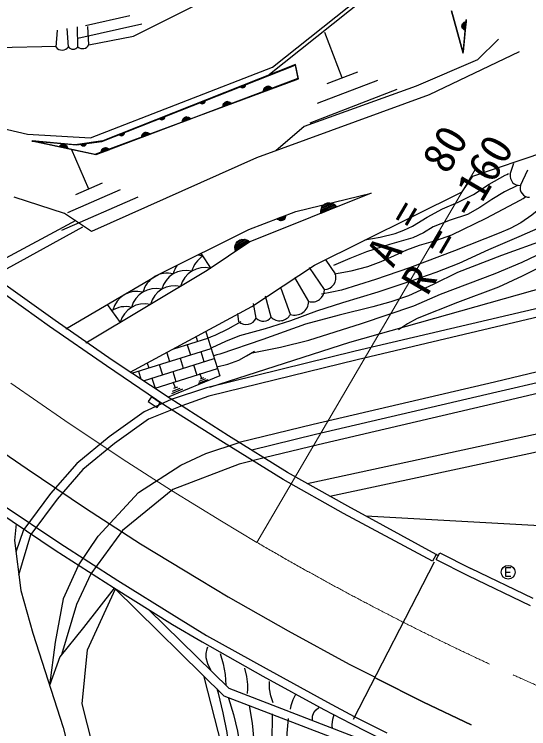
# Model space of a CAD drawing. Units: millimetres, scale not verified. Extents: x 40000 to 680000, y 20000 to 380000.
# Drawn here: x 101158 to 130776, y 272030 to 313180 of the extents above; entities that cross this region are included whole.
import ezdxf
from ezdxf.enums import TextEntityAlignment as Align

# ---------------------------------------------------------------- set-up
doc = ezdxf.new("R2010")
doc.units = ezdxf.units.MM
doc.header["$LTSCALE"] = 1000
doc.linetypes.add('CHAIN', pattern=[18.5, 12, -1.5, 3.5, -1.5])
for name, color, linetype, lineweight in [('M-BGD', 7, 'Continuous', 25), ('M-BMK', 2, 'CHAIN', 13), ('M-BMK-HTXT', 7, 'Continuous', 13)]:
    doc.layers.add(name, color=color, linetype=linetype, lineweight=lineweight)
doc.styles.add('ＭＳ ゴシック', font='')
doc.styles.get('ＭＳ ゴシック').set_extended_font_data('MS Gothic')

msp = doc.modelspace()

# ---------------------------------------------------------------- linework, layer by layer
at = {"layer": 'M-BGD'}
for p, q in [((108027, 311928), (115030, 315435)), ((115757, 309655), (122975, 315416)), ((116031, 310129), (122793, 315526)), ((126995, 310933), (126338, 313380)), ((126338, 313380), (126995, 310933)), ((105255, 312540), (107805, 313108)), ((127179, 312871), (126995, 311021)), ((126995, 310933), (127182, 312869)), ((127093, 312274), (127139, 312747)), ((104271, 311304), (104210, 312362)), ((104820, 311305), (104799, 312464)), ((108509, 312612), (104818, 311790)), ((105451, 311427), (105389, 312484)), ((126969, 312617), (126951, 312432)), ((126977, 312372), (127006, 312673)), ((127040, 312701), (127005, 312339)), ((127034, 312311), (127073, 312720)), ((127106, 312737), (127063, 312289)), ((103560, 311284), (103641, 312260)), ((105451, 311427), (108027, 311928)), ((120043, 309513), (119033, 312133)), ((129032, 311749), (127836, 310552)), ((103582, 311325), (96935, 311190)), ((130226, 311026), (125045, 308537)), ((117357, 310290), (106261, 305886)), ((117522, 309466), (117357, 310290)), ((127836, 310552), (124291, 309038)), ((105539, 306056), (116031, 310129)), ((106207, 305857), (117325, 310256)), ((117325, 310256), (117488, 309484)), ((105811, 305117), (117522, 309466)), ((117488, 309484), (105862, 305084)), ((120925, 309853), (119161, 309173)), ((114452, 309099), (114187, 308994)), ((114201, 308980), (114452, 309079)), ((114448, 309057), (114219, 308967)), ((124291, 309038), (117841, 306709)), ((118623, 308054), (122087, 309389)), ((114238, 308954), (114441, 309034)), ((114431, 309010), (114263, 308944)), ((114302, 308939), (114406, 308980)), ((115939, 308964), (115518, 308805)), ((115518, 308771), (115962, 308940)), ((115525, 308841), (115909, 308986)), ((115877, 309008), (115537, 308879)), ((115554, 308919), (115837, 309026)), ((115771, 309034), (115597, 308968)), ((123181, 308841), (118168, 306909)), ((92186, 308574), (101913, 306273)), ((125045, 308537), (115102, 304903)), ((112127, 308179), (111862, 308075)), ((111876, 308060), (112127, 308159)), ((112124, 308138), (111894, 308047)), ((111914, 308034), (112117, 308115)), ((112107, 308091), (111938, 308024)), ((111978, 308019), (112082, 308061)), ((113179, 307887), (113624, 308055)), ((113601, 308079), (113180, 307920)), ((113186, 307956), (113571, 308102)), ((113539, 308123), (113199, 307994)), ((113216, 308034), (113499, 308141)), ((113433, 308150), (113259, 308084)), ((109803, 307260), (109538, 307155)), ((109552, 307140), (109803, 307240)), ((109799, 307218), (109570, 307127)), ((109589, 307115), (109792, 307195)), ((109783, 307171), (109614, 307104)), ((109653, 307100), (109757, 307141)), ((110841, 307002), (111285, 307170)), ((111263, 307195), (110842, 307035)), ((110848, 307071), (111233, 307217)), ((111201, 307238), (110861, 307109)), ((110878, 307149), (111161, 307256)), ((111095, 307265), (110920, 307199)), ((117841, 306709), (116215, 305313)), ((101913, 306273), (105539, 306056)), ((107479, 306340), (107214, 306235)), ((107228, 306220), (107479, 306320)), ((107475, 306298), (107246, 306207)), ((107265, 306195), (107468, 306275)), ((107458, 306251), (107289, 306184)), ((107329, 306180), (107433, 306221)), ((108503, 306117), (108947, 306285)), ((108924, 306310), (108504, 306151)), ((108510, 306187), (108895, 306332)), ((108863, 306353), (108522, 306225)), ((108539, 306264), (108822, 306372)), ((108756, 306380), (108582, 306314)), ((102161, 305874), (102344, 305875)), ((105862, 305084), (102161, 305874)), ((104668, 305665), (102195, 305883)), ((102239, 305883), (105811, 305117)), ((102344, 305875), (104743, 305653)), ((106261, 305886), (104668, 305665)), ((104743, 305653), (106207, 305857)), ((103752, 305567), (104216, 305467)), ((104211, 305501), (103771, 305595)), ((103795, 305621), (104198, 305535)), ((104182, 305571), (103826, 305647)), ((103862, 305671), (104158, 305608)), ((104107, 305651), (103925, 305689)), ((105450, 303116), (104453, 305404)), ((105287, 305710), (105004, 305670)), ((105014, 305653), (105282, 305690)), ((105273, 305670), (105029, 305636)), ((105045, 305619), (105261, 305649)), ((105246, 305628), (105066, 305603)), ((105103, 305589), (105214, 305605)), ((106586, 305425), (106165, 305266)), ((106165, 305232), (106609, 305400)), ((106172, 305302), (106557, 305447)), ((106524, 305469), (106184, 305340)), ((106201, 305380), (106484, 305487)), ((106418, 305495), (106244, 305429)), ((127555, 303851), (131833, 305299)), ((115102, 304903), (105599, 300666)), ((129716, 303963), (129927, 304599)), ((130299, 303327), (130722, 304229)), ((126945, 302962), (127555, 303851)), ((106220, 303452), (104680, 302780)), ((104245, 301766), (107271, 303085)), ((121703, 302875), (114727, 300068)), ((117363, 301828), (121703, 302875)), ((118446, 298733), (126945, 302962)), ((104055, 301709), (101143, 302641)), ((108263, 302640), (103885, 300732)), ((119643, 302181), (118808, 301845)), ((118809, 301778), (119690, 302132)), ((118820, 301917), (119583, 302224)), ((119518, 302265), (118843, 301994)), ((118875, 302074), (119437, 302300)), ((119304, 302314), (118959, 302175)), ((105599, 300666), (104055, 301709)), ((114671, 300782), (117363, 301828)), ((99398, 298464), (104726, 301325)), ((116767, 301563), (116324, 301391)), ((116347, 301366), (116767, 301529)), ((116761, 301493), (116377, 301345)), ((116410, 301324), (116749, 301455)), ((116732, 301415), (116450, 301306)), ((116516, 301298), (116690, 301365)), ((99893, 298080), (105111, 300940)), ((109453, 298196), (114671, 300782)), ((120479, 294298), (143398, 300773)), ((114727, 300068), (112255, 298418)), ((113865, 299713), (114547, 300173)), ((114615, 300144), (113869, 299640)), ((114475, 300200), (113872, 299793)), ((113883, 299575), (114671, 300106)), ((113887, 299878), (114388, 300217)), ((114256, 300203), (113947, 299994)), ((111910, 299388), (112472, 298547)), ((119648, 298228), (119118, 299022)), ((143470, 299120), (120786, 293768)), ((112255, 298418), (105280, 294237)), ((114836, 296341), (118446, 298733)), ((119013, 297327), (118164, 298598)), ((143586, 298634), (120903, 293282)), ((104126, 295060), (109453, 298196)), ((118112, 296637), (117317, 298014)), ((103506, 295542), (100259, 297851)), ((103183, 295199), (99955, 297501)), ((117053, 295894), (116522, 297378)), ((115940, 295735), (115621, 296953)), ((106507, 296470), (107257, 295422)), ((107838, 292558), (114836, 296341)), ((115092, 295681), (114933, 296529)), ((114086, 295468), (114032, 295945)), ((106799, 293262), (103506, 295542)), ((106472, 292927), (103183, 295199)), ((112178, 294884), (112862, 292779)), ((110353, 293906), (112298, 294517)), ((111634, 294592), (111715, 294334)), ((112423, 291712), (120479, 294298)), ((138367, 294261), (128808, 291995)), ((107922, 292504), (112486, 293938)), ((110507, 293988), (110517, 293957)), ((111116, 294146), (111299, 293565)), ((109943, 293686), (110100, 293188)), ((111898, 293753), (112080, 293172)), ((120786, 293768), (112221, 291662)), ((138507, 293678), (128946, 291411)), ((110134, 291048), (106799, 293262)), ((108594, 292077), (112674, 293358)), ((108816, 293082), (108901, 292811)), ((109500, 293000), (109683, 292419)), ((110699, 293376), (110882, 292795)), ((120903, 293282), (112366, 291183)), ((138646, 293094), (129083, 290827)), ((109825, 290655), (106472, 292927)), ((108301, 292623), (108443, 292173)), ((109266, 291649), (112862, 292779)), ((109266, 291649), (112862, 292779)), ((110282, 292607), (110465, 292026)), ((111481, 292984), (111664, 292403)), ((112862, 292779), (112995, 292347)), ((109083, 292230), (109266, 291649)), ((112995, 292347), (110016, 291126)), ((111802, 292041), (112185, 292194)), ((111958, 292205), (111842, 292495)), ((112055, 292244), (111861, 292166)), ((110440, 291662), (110305, 292000)), ((112308, 292135), (111753, 291913)), ((128808, 291995), (118370, 289558)), ((112221, 291662), (110189, 290995)), ((110848, 291580), (110201, 291322)), ((110258, 291471), (110705, 291649)), ((110553, 291708), (110326, 291617)), ((128946, 291411), (118509, 288975)), ((110189, 290995), (108636, 290289)), ((109058, 291152), (108873, 290878)), ((109060, 291151), (108873, 290878)), ((109564, 290809), (109058, 291152)), ((109534, 290814), (109060, 291151)), ((113500, 288908), (110134, 291048)), ((112366, 291183), (110812, 290622)), ((108873, 290878), (109379, 290536)), ((108873, 290878), (109379, 290536)), ((110812, 290622), (108888, 289854)), ((109379, 290536), (109564, 290809)), ((113212, 288508), (109825, 290655)), ((129083, 290827), (118648, 288391)), ((108636, 290289), (106625, 288846)), ((108888, 289854), (106930, 288450)), ((118370, 289558), (114108, 288521)), ((116896, 286789), (113500, 288908)), ((118509, 288975), (114828, 288079)), ((124678, 287587), (131965, 289167)), ((106625, 288846), (104765, 287314)), ((112193, 287882), (114108, 288521)), ((116639, 286392), (113212, 288508)), ((100152, 288193), (101906, 286993)), ((100152, 288193), (101906, 286993)), ((106930, 288450), (105114, 286954)), ((118648, 288391), (115540, 287635)), ((124889, 286609), (132206, 288196)), ((110744, 287219), (112193, 287882)), ((104765, 287314), (103234, 285571)), ((114098, 287262), (110290, 285810)), ((115540, 287635), (114098, 287262)), ((118018, 286158), (124678, 287587)), ((101906, 286993), (105255, 284728)), ((101906, 286993), (105255, 284728)), ((105114, 286954), (103624, 285257)), ((108303, 285643), (110744, 287219)), ((120359, 284842), (116896, 286789)), ((119335, 285418), (124889, 286609)), ((120117, 284435), (116639, 286392)), ((105985, 283116), (108303, 285643)), ((110290, 285810), (107393, 283448)), ((103234, 285571), (101702, 283508)), ((103624, 285257), (102104, 283210)), ((100465, 284942), (103777, 282715)), ((125451, 282064), (120359, 284842)), ((100194, 284541), (103508, 282312)), ((105255, 284728), (108427, 282676)), ((105255, 284728), (108427, 282676)), ((125246, 281688), (120117, 284435)), ((133073, 283614), (121391, 284274)), ((101265, 283827), (101174, 282869)), ((101257, 282216), (101702, 283508)), ((101426, 280893), (102104, 283210)), ((104845, 281421), (105985, 283116)), ((107393, 283448), (105563, 280959)), ((101174, 282869), (101541, 279993)), ((103777, 282715), (107118, 280561)), ((103508, 282312), (106870, 280161)), ((108427, 282676), (111820, 280620)), ((108427, 282676), (111820, 280620)), ((125451, 282064), (125246, 281688)), ((125562, 281990), (125451, 282064)), ((125453, 281770), (125651, 282169)), ((125651, 282169), (127447, 281264)), ((120681, 272580), (125357, 281652)), ((125453, 281770), (127264, 280854)), ((104845, 281421), (103965, 279512)), ((131039, 279539), (127447, 281264)), ((105559, 280944), (104746, 279182)), ((127264, 280854), (130855, 279121)), ((129436, 281040), (129700, 281040)), ((107118, 280561), (110514, 278453)), ((111820, 280620), (113464, 279622)), ((111820, 280620), (113464, 279622)), ((101541, 279993), (102228, 277528)), ((106918, 280131), (105137, 277861)), ((105378, 276572), (106977, 280083)), ((106870, 280161), (110267, 278035)), ((106946, 280114), (113232, 273929)), ((103965, 279512), (103516, 277019)), ((113464, 279622), (116934, 277671)), ((113464, 279622), (116934, 277671)), ((104746, 279182), (103876, 276279)), ((108906, 278887), (113509, 274359)), ((110514, 278453), (112226, 277391)), ((105137, 277861), (103787, 276178)), ((110267, 278035), (111976, 277037)), ((102228, 277528), (103966, 272097)), ((112226, 277391), (115668, 275496)), ((116934, 277671), (120443, 275745)), ((116934, 277671), (120443, 275745)), ((103516, 277019), (103188, 274527)), ((111976, 277037), (115459, 275053)), ((105061, 273467), (105378, 276572)), ((103787, 276178), (103188, 274527)), ((120443, 275745), (121888, 275011)), ((120443, 275745), (121888, 275011)), ((115668, 275496), (119188, 273561)), ((113118, 270997), (112095, 275024)), ((115459, 275053), (118972, 273144)), ((121979, 274949), (121888, 275011)), ((121979, 274949), (124710, 273569)), ((124710, 273569), (121979, 274949)), ((113509, 274359), (125695, 269677)), ((113232, 273929), (125709, 269137)), ((106526, 267762), (105061, 273467)), ((119188, 273561), (120728, 272727)), ((124710, 273569), (127459, 272247)), ((127459, 272247), (124710, 273569)), ((118972, 273144), (120532, 272336)), ((120728, 272727), (122602, 271786)), ((103966, 272097), (104470, 270180)), ((120532, 272336), (122449, 271358))]:
    msp.add_line(p, q, dxfattribs=at)
for points in [[(127123, 312258), (127068, 312284), (127022, 312317), (126972, 312371), (126947, 312428), (126934, 312489), (126942, 312566), (126966, 312623), (127001, 312674), (127060, 312718), (127112, 312743), (127171, 312756)], [(114452, 309119), (114453, 309083), (114448, 309049), (114433, 309008), (114409, 308979), (114380, 308956), (114337, 308938), (114300, 308936), (114263, 308940), (114224, 308960), (114196, 308981), (114173, 309009)], [(115517, 308738), (115515, 308799), (115525, 308854), (115551, 308923), (115592, 308971), (115640, 309009), (115713, 309036), (115774, 309040), (115836, 309031), (115901, 308997), (115947, 308962), (115985, 308915)], [(112127, 308200), (112129, 308163), (112124, 308130), (112109, 308088), (112085, 308059), (112056, 308036), (112013, 308019), (111976, 308016), (111939, 308021), (111899, 308041), (111872, 308061), (111849, 308089)], [(113179, 307853), (113177, 307914), (113187, 307970), (113213, 308038), (113254, 308086), (113302, 308124), (113374, 308152), (113436, 308155), (113498, 308146), (113563, 308112), (113608, 308077), (113646, 308030)], [(109803, 307280), (109805, 307243), (109799, 307210), (109784, 307168), (109760, 307140), (109732, 307116), (109688, 307099), (109651, 307096), (109614, 307101), (109575, 307121), (109547, 307142), (109524, 307170)], [(110841, 306968), (110839, 307029), (110849, 307085), (110875, 307153), (110915, 307201), (110964, 307239), (111036, 307267), (111098, 307270), (111160, 307261), (111225, 307227), (111270, 307192), (111308, 307145)], [(107479, 306360), (107480, 306324), (107475, 306290), (107460, 306249), (107436, 306220), (107407, 306196), (107364, 306179), (107327, 306177), (107290, 306181), (107250, 306201), (107223, 306222), (107200, 306250)], [(108502, 306083), (108501, 306144), (108510, 306200), (108536, 306269), (108577, 306316), (108626, 306355), (108698, 306382), (108760, 306385), (108822, 306377), (108887, 306342), (108932, 306307), (108970, 306260)], [(103733, 305539), (103765, 305591), (103803, 305632), (103862, 305676), (103922, 305694), (103984, 305700), (104059, 305684), (104113, 305653), (104160, 305612), (104197, 305548), (104216, 305494), (104222, 305434)], [(105291, 305729), (105284, 305693), (105271, 305662), (105247, 305625), (105217, 305603), (105183, 305587), (105137, 305580), (105101, 305587), (105066, 305600), (105032, 305629), (105010, 305655), (104994, 305688)], [(106164, 305199), (106163, 305259), (106172, 305315), (106198, 305384), (106239, 305431), (106287, 305470), (106360, 305497), (106421, 305500), (106484, 305492), (106549, 305458), (106594, 305423), (106632, 305376)], [(118809, 301710), (118803, 301832), (118820, 301944), (118869, 302082), (118949, 302179), (119044, 302258), (119188, 302316), (119311, 302325), (119435, 302310), (119567, 302244), (119659, 302176), (119736, 302084)], [(116768, 301597), (116770, 301536), (116761, 301480), (116735, 301411), (116695, 301363), (116647, 301324), (116574, 301296), (116513, 301293), (116451, 301301), (116385, 301334), (116340, 301369), (116301, 301416)], [(113898, 299509), (113866, 299627), (113860, 299740), (113879, 299885), (113937, 299996), (114013, 300093), (114142, 300180), (114260, 300214), (114385, 300226), (114527, 300190), (114631, 300142), (114727, 300068)]]:
    msp.add_lwpolyline(points, close=True, dxfattribs=at)
for points in [[(121343, 300190), (122223, 300345), (123079, 300556), (123591, 300742), (124078, 300983), (124928, 301503), (125810, 301972), (126719, 302364), (127597, 302809), (128491, 303387), (129413, 303912), (129510, 303962), (129607, 304011)], [(143407, 303873), (142722, 303415), (142013, 303014), (141430, 302771), (140813, 302581), (139523, 302274), (138258, 301910), (137717, 301663), (137192, 301354), (136535, 300947), (135842, 300589), (133786, 299709), (131748, 298772), (130402, 298087), (129033, 297458), (126680, 296585), (124346, 295654), (123799, 295347), (123280, 295002)], [(130138, 303323), (129388, 302950), (128657, 302519), (127964, 302056), (127247, 301649), (126253, 301322), (125283, 300939), (124712, 300593), (124107, 300296), (122764, 299923), (121435, 299491), (120484, 299110), (119542, 298705)], [(119595, 298228), (120562, 298413), (121509, 298655), (122284, 298944), (123048, 299295), (123760, 299616), (124493, 299880), (125425, 300146), (126343, 300471), (128333, 301444), (130284, 302466), (130450, 302576), (130615, 302687)], [(131569, 302105), (130961, 301609), (130315, 301160), (129709, 300844), (129072, 300581), (126499, 299554), (123905, 298584), (121962, 297906), (119996, 297283), (119432, 297166), (118854, 297061)], [(112550, 293983), (113335, 294358), (114140, 294675), (115619, 295078), (117085, 295541), (118575, 296092), (120082, 296585), (122108, 297197), (124128, 297870), (125453, 298324), (126765, 298837), (128489, 299635), (130233, 300376), (131493, 300929), (132736, 301523)], [(133849, 301258), (132818, 300705), (131763, 300208), (129206, 299288), (126671, 298311), (125276, 297612), (123851, 296966), (122842, 296621), (121803, 296330), (119858, 295857), (117934, 295328), (115469, 294441), (112989, 293613), (112827, 293561), (112656, 293506)], [(114854, 293672), (116489, 294014), (118107, 294414), (121145, 295372), (124171, 296390), (125700, 297051), (127262, 297661), (128841, 298256), (130398, 298908), (132055, 299682), (133695, 300514), (134209, 300782), (134722, 301052)], [(114192, 295468), (113458, 295051), (112697, 294688), (112495, 294602), (112284, 294513)], [(112816, 292871), (113455, 293037), (114079, 293262), (114536, 293499), (114988, 293773)], [(129747, 281300), (129435, 281300), (129436, 280812), (129748, 280812)], [(112471, 275400), (112307, 275760), (112207, 276121), (112208, 276370), (112271, 276628), (112290, 276685), (112309, 276742)], [(113007, 276367), (113179, 275771), (113293, 275156), (113317, 274850), (113330, 274541)], [(114404, 275509), (114521, 275042), (114577, 274569), (114577, 274319), (114566, 274059)], [(116070, 273523), (115930, 273919), (115849, 274333), (115845, 274540), (115854, 274758)], [(113282, 266487), (113095, 267157), (112972, 267824), (112955, 268234), (112999, 268643), (113263, 269652), (113471, 270684), (113472, 271241), (113413, 271810), (113191, 272954), (112913, 274076), (112880, 274201), (112847, 274326)], [(113492, 273790), (113784, 272851), (114018, 271893), (114108, 271274), (114137, 270648), (114107, 270058), (114014, 269458), (113885, 268861), (113817, 268264), (113852, 267908), (113949, 267548), (114176, 267028), (114463, 266523), (115192, 265396), (115957, 264324), (116495, 263607), (117044, 262892)], [(117358, 274007), (117192, 273695), (117079, 273351), (117058, 273255), (117037, 273148)], [(114674, 273361), (114845, 272357), (114958, 271337), (114971, 270671), (114924, 269994), (114854, 269378), (114846, 268766), (114921, 268297), (115056, 267835), (115380, 267070), (115756, 266337), (116162, 265676), (116624, 265039), (117424, 264019), (118187, 262947), (118412, 262534), (118585, 262091), (118656, 261801), (118709, 261496)], [(118326, 272504), (118331, 272750), (118397, 272967), (118530, 273121), (118701, 273256)], [(121772, 258706), (120943, 259740), (120153, 260821), (119705, 261540), (119304, 262298), (118698, 263569), (118032, 264823), (117281, 265991), (116583, 267187), (116337, 267769), (116147, 268374), (116023, 268965), (115956, 269571), (115997, 271228), (116016, 272879)], [(119561, 272827), (119474, 272556), (119444, 272265), (119448, 272175), (119454, 272076)], [(116930, 272611), (116848, 271768), (116827, 270911), (116872, 270352), (116978, 269794), (117182, 269171), (117448, 268556), (119291, 264373), (121189, 260215), (121478, 259811), (121819, 259437), (122423, 258869), (122978, 258261), (123432, 257621), (123940, 257013), (124307, 256639), (124625, 256230), (124780, 255896), (124886, 255522), (124947, 255191), (124997, 254842)]]:
    msp.add_lwpolyline(points, dxfattribs=at)
msp.add_circle((129592, 281040), 398, dxfattribs=at)
for centre, radius, start, end in [((103908, 311561), 445, 218.5462, 324.8064), ((104546, 311510), 343, 216.9096, 323.1698), ((105090, 311602), 401, 227.8636, 334.1239), ((130246, 303864), 539, 169.42, 275.6802), ((130823, 303182), 543, 164.4782, 270.7384), ((112782, 298030), 1438, 122.5596, 165.7369), ((111698, 297868), 1438, 78.4894, 88.3596), ((111043, 296989), 1438, 76.1372, 165.7369), ((111698, 297868), 1438, 143.4149, 165.7369), ((112127, 297151), 1438, 76.1372, 165.7369), ((109959, 296826), 1438, 120.5686, 165.7369), ((109959, 296826), 1438, 76.1372, 120.1562), ((118993, 298015), 689, 271.692, 17.9522), ((110389, 296109), 1438, 76.1372, 165.7369), ((108221, 295784), 1438, 76.1372, 165.7369), ((109305, 295947), 1438, 76.1372, 165.7369), ((118304, 297319), 709, 254.3149, 0.5751), ((107566, 294905), 1438, 76.1372, 123.6342), ((108650, 295067), 1438, 76.1372, 165.7369), ((117304, 296663), 809, 251.9016, 358.1618), ((116437, 296232), 703, 225.0397, 331.2999), ((114509, 295952), 643, 228.7982, 335.0584), ((115496, 296026), 531, 220.4859, 326.7461)]:
    msp.add_arc(centre, radius, start, end, dxfattribs=at)
at = {"layer": 'M-BMK'}
msp.add_lwpolyline([(100968, 291931), (104070, 289784), (107371, 287579), (110209, 285753), (113080, 283980), (114101, 283367), (115127, 282762)], dxfattribs=at)
for start, end in [(239.67083, 240.79057), (240.79057, 247.95254)]:
    msp.add_arc((195922, 420864), 160000, start, end, dxfattribs=at)
at = {"layer": 'M-BMK-HTXT'}
msp.add_line((115127, 282762), (127751, 304340), dxfattribs=at)

# ---------------------------------------------------------------- texts
at = {"layer": 'M-BMK-HTXT', "style": 'ＭＳ ゴシック'}
for s, p in [('A =  80', (123430, 298237)), ('R = -160', (125408, 296621))]:
    msp.add_text(s, height=1833, rotation=59.64, dxfattribs=at).set_placement(p, align=Align.BOTTOM_LEFT)

doc.saveas('drawing.dxf')
